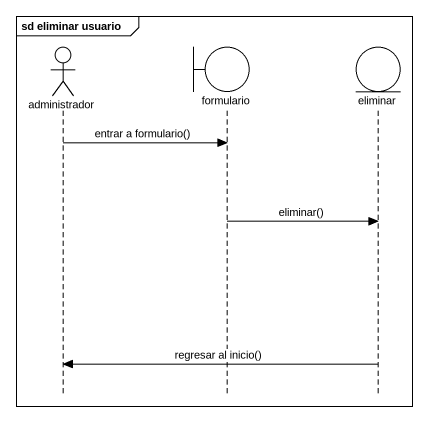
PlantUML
@startuml
mainframe sd eliminar usuario
hide footbox
actor administrador
boundary formulario
entity eliminar

administrador -> formulario : entrar a formulario()
formulario -> eliminar : eliminar()
eliminar -> administrador : regresar al inicio()
@enduml
